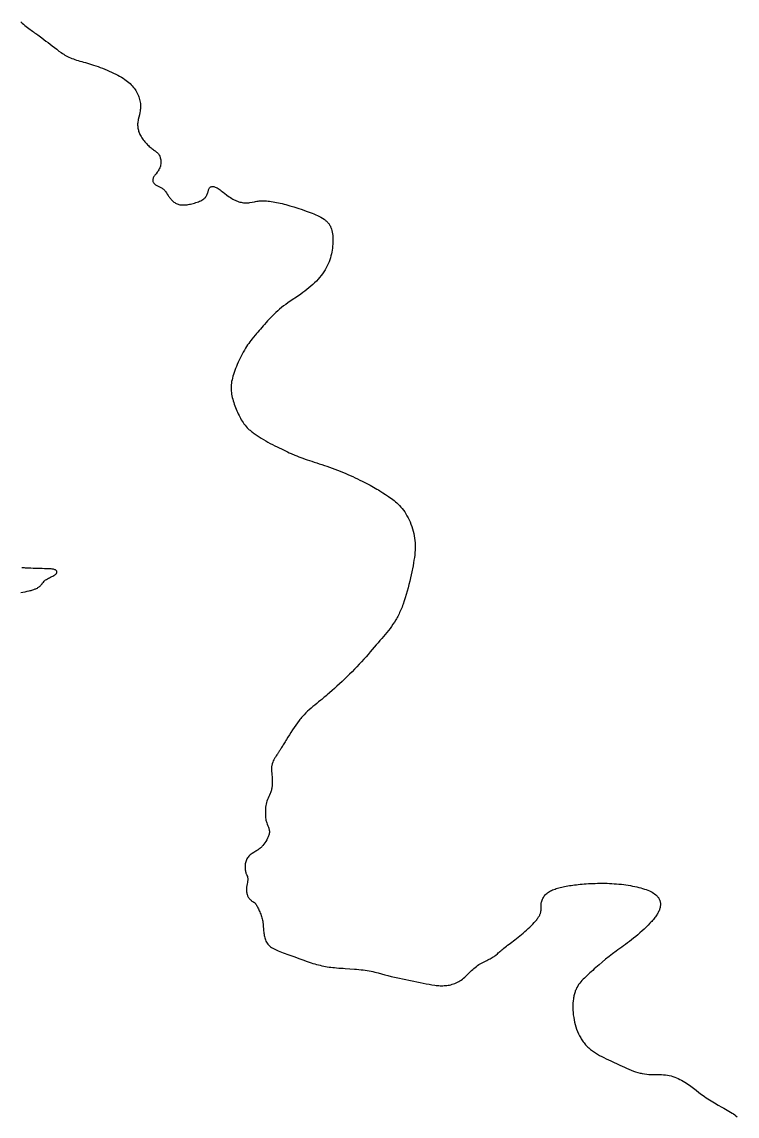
# Model space of a CAD drawing. Header units: millimetres. Extents: x -2265 to 3326, y -936 to 5294.
# Drawn here: x 1322 to 3313, y 2179 to 5226 of the extents above; entities that cross this region are included whole.
import ezdxf

# ---------------------------------------------------------------- set-up
doc = ezdxf.new("R2010")
doc.units = ezdxf.units.MM
doc.layers.add('182', color=7, linetype='Continuous')

msp = doc.modelspace()

# ---------------------------------------------------------------- linework, layer by layer
at = {"layer": '182', "elevation": 182}
for points in [[(1318.5, 5225.7), (1322.5, 5222.4), (1326.4, 5219.1), (1330.3, 5216), (1334.1, 5213), (1337.8, 5210.2), (1341.3, 5207.4), (1344.7, 5204.9), (1348, 5202.4), (1351.2, 5200), (1354.3, 5197.7), (1357.4, 5195.5), (1360.3, 5193.3), (1366.1, 5189.2), (1377.4, 5181), (1383.1, 5176.7), (1388.8, 5172.4), (1394.7, 5167.9), (1400.5, 5163.4), (1406.5, 5158.8), (1412.6, 5154.1), (1418.7, 5149.4), (1425, 5144.6), (1431.5, 5140), (1434.8, 5137.7), (1438.2, 5135.5), (1441.8, 5133.4), (1445.4, 5131.3), (1449.1, 5129.3), (1452.9, 5127.4), (1456.9, 5125.7), (1461, 5124), (1465.2, 5122.4), (1469.6, 5120.9), (1474.1, 5119.5), (1478.7, 5118.1), (1483.5, 5116.7), (1488.5, 5115.3), (1493.6, 5113.9), (1498.9, 5112.4), (1504.3, 5110.8), (1509.9, 5109.2), (1515.6, 5107.4), (1521.5, 5105.5), (1527.6, 5103.5), (1533.8, 5101.3), (1540.1, 5099), (1546.4, 5096.6), (1552.7, 5094.1), (1559, 5091.5), (1565.2, 5088.8), (1571.3, 5086), (1577.3, 5083.2), (1583.1, 5080.4), (1588.6, 5077.5), (1593.9, 5074.6), (1599, 5071.6), (1603.7, 5068.7), (1608.1, 5065.7), (1612.2, 5062.8), (1616.1, 5059.8), (1619.7, 5056.7), (1623.1, 5053.7), (1626.3, 5050.6), (1629.2, 5047.4), (1632, 5044.2), (1634.5, 5040.9), (1636.8, 5037.6), (1639, 5034.3), (1641.1, 5030.8), (1642.9, 5027.3), (1644.6, 5023.8), (1646.2, 5020.2), (1647.5, 5016.6), (1648.7, 5012.9), (1649.7, 5009.3), (1650.6, 5005.6), (1651.2, 5001.9), (1651.7, 4998.3), (1652, 4994.6), (1652.2, 4991), (1652.1, 4987.5), (1651.8, 4983.9), (1651.4, 4980.4), (1650.9, 4977), (1650.3, 4973.6), (1648.8, 4966.9), (1647.2, 4960.3), (1645.8, 4953.9), (1645.2, 4950.8), (1644.7, 4947.7), (1644.4, 4944.6), (1644.1, 4941.5), (1644.1, 4938.5), (1644.2, 4935.5), (1644.4, 4932.6), (1644.8, 4929.6), (1645.3, 4926.7), (1646, 4923.8), (1646.9, 4920.8), (1647.9, 4917.9), (1649.1, 4915), (1650.5, 4912.1), (1652.1, 4909.1), (1653.8, 4906.2), (1655.6, 4903.2), (1657.7, 4900.3), (1659.8, 4897.3), (1662, 4894.5), (1664.3, 4891.6), (1666.7, 4888.9), (1669.2, 4886.2), (1671.6, 4883.7), (1674.1, 4881.2), (1676.6, 4878.9), (1679.1, 4876.7), (1681.5, 4874.7), (1683.9, 4872.8), (1686.3, 4871), (1688.5, 4869.4), (1690.7, 4867.8), (1692.8, 4866.3), (1694.8, 4864.7), (1696.7, 4863.2), (1698.5, 4861.6), (1700.2, 4859.9), (1701.7, 4858.2), (1703.1, 4856.3), (1704.4, 4854.3), (1705.5, 4852), (1706.4, 4849.7), (1707.2, 4847.1), (1707.8, 4844.5), (1708.3, 4841.7), (1708.5, 4838.9), (1708.6, 4836), (1708.6, 4833.1), (1708.3, 4830.1), (1707.9, 4827.2), (1707.3, 4824.4), (1706.5, 4821.6), (1705.5, 4818.9), (1704.3, 4816.3), (1703, 4813.8), (1701.5, 4811.4), (1700, 4809.1), (1698.4, 4806.9), (1695.2, 4802.7), (1693.6, 4800.7), (1692.1, 4798.7), (1690.7, 4796.8), (1689.5, 4795), (1688.4, 4793.1), (1687.6, 4791.4), (1686.9, 4789.6), (1686.5, 4787.9), (1686.3, 4786.2), (1686.3, 4784.5), (1686.4, 4782.9), (1686.8, 4781.4), (1687.3, 4779.8), (1688.1, 4778.4), (1689, 4777), (1690, 4775.7), (1691.2, 4774.4), (1692.6, 4773.2), (1694.1, 4772.1), (1695.7, 4771), (1697.4, 4770), (1699.2, 4769.1), (1702.9, 4767.2), (1706.8, 4765.4), (1710.5, 4763.4), (1712.3, 4762.4), (1714.1, 4761.3), (1715.7, 4760.1), (1717.2, 4758.8), (1718.5, 4757.4), (1719.8, 4756), (1721.1, 4754.5), (1722.2, 4752.9), (1724.5, 4749.5), (1726.7, 4745.9), (1729, 4742.2), (1730.3, 4740.3), (1731.6, 4738.4), (1733, 4736.5), (1734.5, 4734.6), (1736.1, 4732.7), (1737.7, 4730.8), (1739.5, 4729), (1741.3, 4727.3), (1743.2, 4725.6), (1745.2, 4724), (1747.3, 4722.6), (1749.4, 4721.2), (1751.7, 4720), (1754, 4718.9), (1756.4, 4718), (1758.8, 4717.3), (1761.4, 4716.7), (1764, 4716.3), (1766.7, 4716), (1769.5, 4715.9), (1772.4, 4715.9), (1775.4, 4716.1), (1778.5, 4716.3), (1781.6, 4716.7), (1784.9, 4717.2), (1788.2, 4717.8), (1791.6, 4718.6), (1795.2, 4719.4), (1798.8, 4720.3), (1802.4, 4721.3), (1806, 4722.4), (1809.6, 4723.7), (1813.1, 4725), (1816.5, 4726.4), (1819.7, 4727.9), (1822.8, 4729.5), (1825.7, 4731.3), (1828.3, 4733.1), (1830.6, 4735), (1831.6, 4736), (1832.6, 4737), (1834.3, 4739.1), (1835.7, 4741.3), (1836.9, 4743.5), (1837.9, 4745.8), (1838.7, 4748), (1839.4, 4750.2), (1839.9, 4752.4), (1840.5, 4754.5), (1841, 4756.5), (1841.5, 4758.4), (1842.2, 4760.2), (1842.9, 4761.7), (1843.7, 4763.2), (1844.7, 4764.4), (1845.9, 4765.4), (1847.2, 4766.2), (1848.6, 4766.8), (1850.2, 4767.2), (1851.9, 4767.3), (1853.8, 4767.2), (1855.7, 4766.9), (1857.9, 4766.4), (1860.2, 4765.6), (1862.6, 4764.5), (1865.1, 4763.2), (1867.8, 4761.6), (1870.6, 4759.8), (1873.5, 4757.8), (1876.5, 4755.6), (1879.6, 4753.3), (1882.7, 4750.9), (1885.9, 4748.5), (1892.5, 4743.5), (1899.2, 4738.7), (1902.6, 4736.5), (1905.9, 4734.4), (1909.2, 4732.4), (1912.5, 4730.6), (1915.8, 4729), (1919.1, 4727.5), (1922.4, 4726.2), (1925.6, 4725), (1928.8, 4724.1), (1932, 4723.3), (1935.1, 4722.6), (1938.3, 4722.1), (1941.4, 4721.8), (1944.4, 4721.7), (1947.5, 4721.8), (1950.5, 4722), (1953.5, 4722.3), (1956.5, 4722.7), (1962.7, 4723.8), (1969, 4725.1), (1972.3, 4725.6), (1975.6, 4726.2), (1979.1, 4726.7), (1982.7, 4727.1), (1986.4, 4727.4), (1990.2, 4727.5), (1994.2, 4727.5), (1998.3, 4727.4), (2002.6, 4727.1), (2007, 4726.8), (2011.5, 4726.3), (2016.1, 4725.6), (2020.9, 4724.9), (2025.7, 4724.1), (2030.7, 4723.1), (2035.7, 4722), (2040.9, 4720.9), (2046.1, 4719.6), (2051.5, 4718.3), (2056.9, 4716.8), (2062.4, 4715.3), (2067.9, 4713.7), (2079.1, 4710.3), (2090.4, 4706.7), (2101.8, 4702.9), (2113, 4699), (2124.1, 4695), (2129.5, 4692.9), (2134.8, 4690.8), (2140, 4688.7), (2145, 4686.4), (2149.8, 4684.1), (2154.4, 4681.6), (2158.7, 4679.1), (2162.8, 4676.4), (2164.7, 4675), (2166.6, 4673.5), (2168.3, 4672), (2170, 4670.5), (2171.6, 4669), (2173.2, 4667.3), (2174.6, 4665.7), (2175.9, 4664), (2177.2, 4662.2), (2178.3, 4660.5), (2179.4, 4658.6), (2180.4, 4656.7), (2181.3, 4654.8), (2182.2, 4652.9), (2183, 4650.9), (2183.7, 4648.8), (2184.9, 4644.7), (2185.8, 4640.3), (2186.6, 4635.9), (2187.1, 4631.3), (2187.4, 4626.5), (2187.6, 4621.7), (2187.6, 4616.7), (2187.5, 4611.7), (2187.2, 4606.5), (2186.8, 4601.2), (2186.3, 4595.9), (2185.6, 4590.5), (2184.7, 4585), (2183.6, 4579.5), (2182.2, 4574), (2180.7, 4568.5), (2178.9, 4562.9), (2176.9, 4557.3), (2174.6, 4551.8), (2172, 4546.3), (2169.1, 4540.8), (2165.9, 4535.4), (2162.5, 4530), (2158.8, 4524.6), (2154.8, 4519.4), (2150.6, 4514.2), (2146.2, 4509.1), (2141.5, 4504), (2136.7, 4499.1), (2131.6, 4494.3), (2126.4, 4489.5), (2121, 4484.9), (2115.4, 4480.5), (2109.7, 4476.1), (2103.9, 4471.8), (2098, 4467.6), (2086, 4459.5), (2073.9, 4451.4), (2061.9, 4443.2), (2056.1, 4439.1), (2050.3, 4434.9), (2044.7, 4430.5), (2039.2, 4426.1), (2034, 4421.5), (2028.8, 4416.9), (2023.9, 4412.2), (2019.1, 4407.4), (2014.5, 4402.6), (2010, 4397.8), (2005.6, 4393), (2001.4, 4388.3), (1997.3, 4383.6), (1993.4, 4379.1), (1989.5, 4374.6), (1985.8, 4370.3), (1982.2, 4366.1), (1978.7, 4362.1), (1975.3, 4358.2), (1972, 4354.3), (1965.6, 4346.6), (1962.5, 4342.8), (1959.4, 4338.8), (1956.3, 4334.8), (1953.3, 4330.6), (1950.3, 4326.2), (1947.3, 4321.7), (1944.3, 4316.9), (1941.2, 4311.8), (1938.2, 4306.5), (1935.2, 4301), (1932.3, 4295.4), (1929.4, 4289.6), (1926.6, 4283.8), (1923.9, 4277.9), (1921.3, 4272.1), (1918.8, 4266.2), (1916.5, 4260.5), (1914.3, 4254.8), (1912.4, 4249.3), (1910.6, 4244), (1909.1, 4238.9), (1907.8, 4233.9), (1906.7, 4229.1), (1905.7, 4224.4), (1905, 4219.9), (1904.5, 4215.4), (1904.2, 4211), (1904.1, 4206.6), (1904.2, 4202.2), (1904.5, 4197.8), (1905, 4193.5), (1905.6, 4189), (1906.5, 4184.5), (1907.5, 4180), (1908.6, 4175.4), (1910, 4170.7), (1911.4, 4166.1), (1913, 4161.4), (1914.7, 4156.8), (1916.4, 4152.2), (1918.3, 4147.6), (1920.2, 4143.1), (1922.2, 4138.7), (1924.2, 4134.4), (1926.3, 4130.1), (1928.3, 4126), (1930.4, 4122), (1932.6, 4118), (1935, 4114.2), (1937.4, 4110.4), (1940, 4106.7), (1942.9, 4103), (1946, 4099.3), (1949.3, 4095.7), (1952.9, 4092.1), (1954.9, 4090.3), (1956.9, 4088.5), (1959, 4086.7), (1961.2, 4084.8), (1963.6, 4083), (1966, 4081.2), (1968.5, 4079.4), (1971.1, 4077.5), (1976.5, 4073.8), (1982.2, 4070.2), (1988.1, 4066.5), (1994.3, 4062.9), (2000.5, 4059.3), (2006.9, 4055.8), (2013.3, 4052.3), (2019.6, 4049), (2026, 4045.7), (2032.2, 4042.5), (2038.2, 4039.5), (2044.1, 4036.6), (2049.8, 4033.8), (2055.3, 4031.2), (2060.8, 4028.6), (2066.1, 4026.2), (2071.4, 4023.8), (2082, 4019.2), (2087.4, 4017.1), (2092.8, 4014.9), (2098.4, 4012.8), (2104.2, 4010.7), (2110.1, 4008.6), (2116.3, 4006.4), (2122.6, 4004.3), (2129.2, 4002.2), (2135.8, 4000), (2142.7, 3997.8), (2149.6, 3995.5), (2156.7, 3993.2), (2163.8, 3990.8), (2171.1, 3988.4), (2178.3, 3985.8), (2185.6, 3983.2), (2192.9, 3980.5), (2200.2, 3977.8), (2207.5, 3974.9), (2214.7, 3971.9), (2221.9, 3968.9), (2229, 3965.8), (2236, 3962.7), (2242.8, 3959.5), (2249.5, 3956.4), (2256.1, 3953.3), (2262.4, 3950.2), (2268.6, 3947.1), (2274.6, 3944.1), (2280.3, 3941.2), (2285.7, 3938.3), (2290.9, 3935.5), (2295.9, 3932.8), (2300.7, 3930.2), (2305.3, 3927.6), (2309.8, 3925), (2314.1, 3922.4), (2318.3, 3919.9), (2326.5, 3914.9), (2334.4, 3909.7), (2342.4, 3904.4), (2346.3, 3901.7), (2350.3, 3898.9), (2354.2, 3896), (2358.1, 3892.9), (2362, 3889.7), (2365.8, 3886.3), (2369.6, 3882.7), (2373.3, 3878.9), (2376.9, 3874.9), (2380.5, 3870.7), (2384, 3866.1), (2387.3, 3861.3), (2390.6, 3856.2), (2393.7, 3850.9), (2396.7, 3845.3), (2399.6, 3839.5), (2402.2, 3833.5), (2404.7, 3827.3), (2407, 3821.1), (2409.1, 3814.7), (2410.9, 3808.2), (2412.5, 3801.7), (2413.9, 3795.1), (2415, 3788.5), (2415.8, 3781.9), (2416.3, 3775.3), (2416.6, 3768.7), (2416.6, 3762), (2416.3, 3755.3), (2415.9, 3748.4), (2415.2, 3741.4), (2414.3, 3734.2), (2413.2, 3726.8), (2412, 3719.2), (2410.6, 3711.4), (2409, 3703.3), (2408.2, 3699.2), (2407.3, 3695), (2405.4, 3686.3), (2403.5, 3677.4), (2401.4, 3668.3), (2399.1, 3659.1), (2396.7, 3649.9), (2394.3, 3640.6), (2391.6, 3631.4), (2388.9, 3622.3), (2386, 3613.4), (2383, 3604.8), (2381.5, 3600.6), (2379.9, 3596.5), (2378.3, 3592.4), (2376.7, 3588.5), (2375, 3584.7), (2373.3, 3580.9), (2371.6, 3577.3), (2369.9, 3573.8), (2368.1, 3570.4), (2366.3, 3567), (2364.4, 3563.8), (2362.6, 3560.6), (2358.7, 3554.4), (2354.8, 3548.5), (2350.7, 3542.7), (2346.5, 3537.1), (2342.2, 3531.5), (2337.7, 3526), (2333.1, 3520.5), (2328.4, 3514.8), (2323.5, 3509.1), (2318.6, 3503.2), (2313.4, 3497.1), (2308.2, 3490.9), (2302.8, 3484.5), (2297.2, 3478.1), (2291.6, 3471.5), (2285.8, 3464.8), (2279.8, 3458), (2273.7, 3451.2), (2267.5, 3444.3), (2261.1, 3437.4), (2254.6, 3430.4), (2247.9, 3423.5), (2241.1, 3416.5), (2234.1, 3409.6), (2227.1, 3402.7), (2220.1, 3395.8), (2213, 3389.1), (2205.9, 3382.5), (2198.9, 3376.1), (2192, 3369.8), (2185.1, 3363.7), (2178.4, 3357.8), (2171.9, 3352.2), (2168.7, 3349.5), (2165.5, 3346.8), (2162.4, 3344.3), (2159.4, 3341.8), (2156.5, 3339.3), (2153.5, 3337), (2147.9, 3332.4), (2142.4, 3328), (2137.1, 3323.6), (2131.9, 3319.4), (2126.9, 3315.1), (2121.9, 3310.7), (2117.1, 3306.3), (2112.3, 3301.7), (2107.6, 3296.8), (2102.9, 3291.7), (2100.6, 3289), (2098.3, 3286.2), (2095.9, 3283.3), (2093.6, 3280.3), (2088.9, 3274.2), (2084.3, 3267.7), (2079.7, 3261.1), (2075.2, 3254.4), (2070.8, 3247.6), (2066.6, 3240.9), (2062.4, 3234.3), (2058.5, 3227.8), (2056.6, 3224.7), (2054.7, 3221.6), (2052.9, 3218.7), (2051.2, 3215.8), (2049.5, 3213), (2047.9, 3210.3), (2046.3, 3207.8), (2044.8, 3205.4), (2043.4, 3203.1), (2042, 3200.9), (2040.7, 3198.8), (2039.5, 3196.9), (2038.3, 3195.1), (2037.2, 3193.3), (2036.2, 3191.7), (2035.1, 3190.2), (2034.2, 3188.7), (2033.3, 3187.3), (2032.4, 3186), (2031.6, 3184.8), (2030, 3182.5), (2028.7, 3180.4), (2027.4, 3178.5), (2026.2, 3176.7), (2025.2, 3175), (2023.3, 3171.5), (2021.5, 3168), (2020, 3164.3), (2018.8, 3160.4), (2018.2, 3158.4), (2017.8, 3156.4), (2017.4, 3154.4), (2017.1, 3152.3), (2016.8, 3150.1), (2016.7, 3147.9), (2016.6, 3145.7), (2016.6, 3143.4), (2016.9, 3138.8), (2017.3, 3134), (2017.7, 3129.1), (2018.2, 3124), (2018.6, 3118.8), (2018.9, 3113.4), (2018.9, 3108), (2018.6, 3102.6), (2018.2, 3097.2), (2017.8, 3094.6), (2017.4, 3091.9), (2016.9, 3089.4), (2016.4, 3086.8), (2015.7, 3084.4), (2015, 3082), (2014.2, 3079.7), (2013.3, 3077.4), (2011.5, 3073), (2009.5, 3068.8), (2007.6, 3064.7), (2005.8, 3060.6), (2004.1, 3056.5), (2002.8, 3052.3), (2001.7, 3048), (2000.9, 3043.6), (2000.3, 3039.1), (1999.9, 3034.5), (1999.6, 3029.9), (1999.5, 3025), (1999.5, 3020.1), (1999.8, 3015.2), (2000.2, 3010.3), (2000.9, 3005.4), (2001.3, 3003), (2001.9, 3000.7), (2002.5, 2998.3), (2003.2, 2996.1), (2004.7, 2991.7), (2006.4, 2987.4), (2008.1, 2983.2), (2008.8, 2981.2), (2009.5, 2979.1), (2010, 2977), (2010.4, 2974.9), (2010.7, 2972.8), (2010.8, 2970.6), (2010.7, 2968.4), (2010.4, 2966.2), (2010, 2964), (2009.4, 2961.7), (2008.7, 2959.4), (2007.8, 2957.2), (2006.9, 2954.9), (2005.8, 2952.7), (2003.5, 2948.3), (2000.9, 2944), (1998.2, 2940), (1995.4, 2936.1), (1992.5, 2932.5), (1990.9, 2930.7), (1989.3, 2929), (1987.5, 2927.3), (1985.7, 2925.7), (1983.8, 2924.1), (1981.8, 2922.5), (1979.7, 2921), (1977.4, 2919.4), (1975, 2917.9), (1972.6, 2916.4), (1967.6, 2913.4), (1962.5, 2910.1), (1960.1, 2908.4), (1957.7, 2906.6), (1955.5, 2904.6), (1953.4, 2902.6), (1951.5, 2900.4), (1949.7, 2898), (1948.2, 2895.5), (1946.9, 2892.9), (1945.8, 2890.1), (1944.9, 2887.2), (1944.2, 2884.3), (1943.7, 2881.4), (1943.3, 2878.4), (1943.1, 2875.5), (1943, 2872.6), (1943.1, 2869.8), (1943.2, 2867.1), (1943.5, 2864.6), (1944, 2862.2), (1944.4, 2860), (1945, 2857.9), (1945.6, 2856), (1946.3, 2854.1), (1947, 2852.4), (1948.3, 2849.2), (1949.5, 2846.2), (1949.9, 2844.7), (1950.3, 2843.2), (1950.6, 2841.7), (1950.7, 2840.1), (1950.8, 2838.5), (1950.7, 2836.8), (1950.5, 2835.1), (1950.2, 2833.4), (1949.5, 2829.6), (1948.7, 2825.7), (1948, 2821.6), (1947.6, 2819.4), (1947.4, 2817.2), (1947.2, 2815), (1947.1, 2812.7), (1947.1, 2810.3), (1947.1, 2808), (1947.3, 2805.6), (1947.5, 2803.3), (1947.9, 2801), (1948.3, 2798.7), (1948.8, 2796.5), (1949.5, 2794.4), (1950.2, 2792.3), (1951.1, 2790.4), (1952.1, 2788.6), (1953.2, 2786.8), (1954.4, 2785.2), (1955.6, 2783.8), (1957, 2782.4), (1958.3, 2781.1), (1959.7, 2780), (1961, 2778.9), (1962.3, 2778), (1963.6, 2777.1), (1964.8, 2776.4), (1965.9, 2775.7), (1966.9, 2775.1), (1967.8, 2774.6), (1968.6, 2774.1), (1969.3, 2773.7), (1970.4, 2772.9), (1970.9, 2772.4), (1971.4, 2771.9), (1971.9, 2771.2), (1972.4, 2770.4), (1973, 2769.4), (1973.7, 2768.3), (1974.5, 2766.9), (1975.3, 2765.2), (1976.3, 2763.3), (1977.5, 2761.2), (1978.7, 2758.8), (1980, 2756.2), (1981.3, 2753.4), (1982.7, 2750.5), (1984, 2747.5), (1985.3, 2744.4), (1986.6, 2741.2), (1987.8, 2737.9), (1989, 2734.7), (1990, 2731.5), (1990.8, 2728.2), (1991.6, 2725.1), (1992.1, 2722), (1992.6, 2718.9), (1993.3, 2712.8), (1993.8, 2706.8), (1994.2, 2700.8), (1994.7, 2694.7), (1995, 2691.7), (1995.3, 2688.5), (1995.8, 2685.4), (1996.4, 2682.2), (1997, 2679.1), (1997.9, 2675.9), (1998.8, 2672.8), (2000, 2669.7), (2001.3, 2666.7), (2002.8, 2663.8), (2004.5, 2660.9), (2006.5, 2658.2), (2008.7, 2655.6), (2011.2, 2653.1), (2013.9, 2650.8), (2016.9, 2648.6), (2020.2, 2646.5), (2023.7, 2644.6), (2027.4, 2642.7), (2031.4, 2640.8), (2035.6, 2639.1), (2040, 2637.3), (2044.6, 2635.5), (2049.3, 2633.8), (2054.3, 2632), (2059.4, 2630.2), (2064.7, 2628.2), (2070.1, 2626.3), (2075.6, 2624.2), (2081.2, 2622.2), (2092.6, 2618), (2104.1, 2613.9), (2115.5, 2609.9), (2121.1, 2608), (2126.6, 2606.2), (2132, 2604.5), (2137.2, 2603), (2142.3, 2601.5), (2147.3, 2600.2), (2152.2, 2599), (2157.1, 2597.9), (2161.9, 2596.9), (2166.8, 2595.9), (2171.7, 2595.1), (2176.7, 2594.3), (2181.8, 2593.7), (2187, 2593), (2192.3, 2592.5), (2197.9, 2592), (2203.7, 2591.5), (2209.6, 2591.1), (2215.7, 2590.7), (2221.9, 2590.3), (2234.5, 2589.5), (2247.2, 2588.6), (2253.5, 2588.1), (2259.7, 2587.5), (2265.8, 2586.9), (2271.7, 2586.2), (2277.5, 2585.4), (2283.1, 2584.5), (2288.5, 2583.5), (2293.7, 2582.5), (2298.8, 2581.4), (2303.8, 2580.2), (2308.6, 2579), (2313.4, 2577.8), (2322.6, 2575.3), (2331.7, 2572.9), (2340.8, 2570.5), (2349.8, 2568.3), (2358.8, 2566.2), (2367.9, 2564.2), (2385.9, 2560.4), (2403.8, 2556.7), (2412.7, 2554.8), (2421.4, 2552.9), (2430.1, 2551.1), (2438.6, 2549.4), (2446.9, 2547.7), (2455.1, 2546.2), (2463, 2544.8), (2470.8, 2543.7), (2474.7, 2543.2), (2478.5, 2542.8), (2482.3, 2542.5), (2486.1, 2542.3), (2489.9, 2542.2), (2493.7, 2542.3), (2497.5, 2542.4), (2501.2, 2542.6), (2505, 2543), (2508.7, 2543.6), (2512.5, 2544.2), (2516.2, 2545.1), (2519.9, 2546.1), (2523.5, 2547.2), (2527.2, 2548.6), (2530.7, 2550.1), (2534.3, 2551.8), (2537.8, 2553.7), (2541.2, 2555.8), (2544.6, 2558.1), (2547.9, 2560.6), (2551.1, 2563.3), (2554.4, 2566.2), (2557.5, 2569.1), (2563.9, 2575.3), (2570.2, 2581.6), (2573.4, 2584.7), (2576.7, 2587.7), (2580, 2590.6), (2583.4, 2593.4), (2586.9, 2596.1), (2590.4, 2598.5), (2594, 2600.9), (2597.6, 2603), (2601.3, 2605.1), (2604.9, 2607), (2608.5, 2608.9), (2612.1, 2610.7), (2615.6, 2612.4), (2618.9, 2614), (2622.2, 2615.7), (2625.3, 2617.3), (2628.3, 2619), (2631.1, 2620.6), (2633.7, 2622.3), (2636.1, 2624), (2638.5, 2625.8), (2640.8, 2627.6), (2645.3, 2631.4), (2647.6, 2633.4), (2650, 2635.4), (2652.4, 2637.5), (2654.9, 2639.7), (2657.6, 2642), (2660.5, 2644.4), (2663.6, 2646.8), (2666.8, 2649.4), (2670.3, 2652), (2673.9, 2654.8), (2677.7, 2657.6), (2681.7, 2660.6), (2685.7, 2663.7), (2690, 2666.9), (2694.3, 2670.2), (2698.7, 2673.7), (2703.3, 2677.3), (2707.9, 2681), (2712.5, 2684.9), (2717.3, 2688.8), (2722, 2692.9), (2726.7, 2697.1), (2731.3, 2701.3), (2735.8, 2705.5), (2740.1, 2709.8), (2744.2, 2714), (2748.1, 2718.1), (2749.9, 2720.2), (2751.7, 2722.2), (2753.3, 2724.2), (2754.9, 2726.1), (2756.4, 2728.1), (2757.8, 2730), (2759.1, 2731.8), (2760.2, 2733.7), (2761.3, 2735.4), (2762.2, 2737.1), (2763.1, 2738.8), (2763.8, 2740.5), (2764.4, 2742.1), (2765, 2743.6), (2765.5, 2745.1), (2765.9, 2746.6), (2766.4, 2749.5), (2766.8, 2752.3), (2767, 2755), (2767.1, 2757.6), (2767, 2760.2), (2767, 2765.2), (2767.1, 2767.7), (2767.3, 2770.2), (2767.6, 2772.8), (2768.2, 2775.3), (2768.9, 2777.9), (2769.7, 2780.5), (2770.8, 2783), (2772, 2785.5), (2773.4, 2788), (2775, 2790.4), (2776.7, 2792.7), (2778.5, 2794.9), (2780.6, 2797.1), (2782.8, 2799.1), (2785.1, 2801), (2787.7, 2802.8), (2790.3, 2804.5), (2793.1, 2806.1), (2796.1, 2807.6), (2799.2, 2808.9), (2802.4, 2810.2), (2805.8, 2811.4), (2809.3, 2812.6), (2812.9, 2813.7), (2816.6, 2814.7), (2820.5, 2815.6), (2824.4, 2816.6), (2828.5, 2817.5), (2832.6, 2818.3), (2836.9, 2819.2), (2841.3, 2820), (2845.8, 2820.8), (2850.5, 2821.5), (2855.2, 2822.2), (2860.1, 2822.8), (2865.2, 2823.5), (2870.4, 2824.1), (2875.8, 2824.6), (2881.3, 2825.1), (2887, 2825.6), (2892.8, 2826), (2898.8, 2826.4), (2904.9, 2826.7), (2911.2, 2827), (2917.6, 2827.2), (2924, 2827.4), (2930.6, 2827.5), (2937.1, 2827.5), (2943.8, 2827.4), (2950.5, 2827.3), (2957.2, 2827), (2963.9, 2826.7), (2970.6, 2826.3), (2977.2, 2825.8), (2983.8, 2825.2), (2990.4, 2824.5), (2996.9, 2823.7), (3003.3, 2822.8), (3009.6, 2821.8), (3015.8, 2820.8), (3021.8, 2819.7), (3027.8, 2818.5), (3033.5, 2817.2), (3039.1, 2815.9), (3044.5, 2814.5), (3049.7, 2813), (3054.7, 2811.4), (3059.4, 2809.8), (3064, 2808.1), (3068.3, 2806.3), (3072.3, 2804.4), (3076.2, 2802.4), (3079.7, 2800.2), (3083, 2798), (3086, 2795.6), (3088.8, 2793.1), (3090, 2791.8), (3091.2, 2790.4), (3092.3, 2789.1), (3093.4, 2787.6), (3094.3, 2786.2), (3095.2, 2784.7), (3096, 2783.2), (3096.7, 2781.6), (3097.4, 2780), (3097.9, 2778.3), (3098.4, 2776.6), (3098.8, 2774.9), (3099, 2773.1), (3099.2, 2771.3), (3099.3, 2769.5), (3099.3, 2767.6), (3099.2, 2765.6), (3098.9, 2763.7), (3098.6, 2761.7), (3098.2, 2759.6), (3097.6, 2757.5), (3096.9, 2755.4), (3096.2, 2753.2), (3095.3, 2751), (3094.2, 2748.7), (3093.1, 2746.4), (3091.8, 2744.1), (3090.4, 2741.7), (3088.9, 2739.3), (3087.3, 2736.8), (3085.5, 2734.3), (3083.6, 2731.8), (3081.6, 2729.2), (3079.5, 2726.6), (3077.3, 2724), (3075, 2721.3), (3072.6, 2718.7), (3070.1, 2716), (3065, 2710.6), (3059.5, 2705.2), (3053.9, 2699.9), (3048.2, 2694.6), (3042.3, 2689.4), (3036.4, 2684.2), (3030.5, 2679.3), (3024.6, 2674.5), (3018.8, 2669.9), (3013.1, 2665.4), (3007.6, 2661.2), (3002.1, 2657.1), (2996.7, 2653.1), (2991.4, 2649.2), (2986.2, 2645.4), (2981, 2641.7), (2975.9, 2638), (2966, 2630.7), (2956.2, 2623.3), (2946.6, 2615.8), (2937.3, 2608.1), (2928.2, 2600.3), (2919.4, 2592.6), (2915.1, 2588.8), (2910.9, 2585), (2906.7, 2581.3), (2902.7, 2577.7), (2898.7, 2574.1), (2894.9, 2570.6), (2891.1, 2567.2), (2887.5, 2563.7), (2884, 2560.2), (2880.6, 2556.7), (2877.4, 2553), (2874.4, 2549.3), (2871.6, 2545.4), (2869, 2541.3), (2866.5, 2537.1), (2865.4, 2534.8), (2864.3, 2532.6), (2863.3, 2530.2), (2862.3, 2527.8), (2861.4, 2525.3), (2860.6, 2522.7), (2859.8, 2520), (2859.1, 2517.3), (2858.5, 2514.5), (2857.9, 2511.7), (2857.3, 2508.8), (2856.9, 2505.9), (2856.1, 2499.8), (2855.6, 2493.6), (2855.3, 2487.2), (2855.3, 2480.7), (2855.5, 2474.1), (2856, 2467.5), (2856.7, 2460.8), (2857.7, 2454), (2858.8, 2447.3), (2860.3, 2440.7), (2861.9, 2434), (2863.9, 2427.5), (2866, 2421.1), (2868.5, 2414.8), (2871.1, 2408.6), (2874.1, 2402.6), (2875.7, 2399.6), (2877.3, 2396.7), (2879, 2393.9), (2880.8, 2391.1), (2882.6, 2388.4), (2884.5, 2385.7), (2886.5, 2383.1), (2888.5, 2380.6), (2890.7, 2378.1), (2892.8, 2375.7), (2895.1, 2373.3), (2897.4, 2371.1), (2899.8, 2368.9), (2902.3, 2366.7), (2904.8, 2364.7), (2907.4, 2362.7), (2912.7, 2358.8), (2918.2, 2355.2), (2923.9, 2351.8), (2929.8, 2348.4), (2935.8, 2345.3), (2941.9, 2342.2), (2948.1, 2339.1), (2960.7, 2333.2), (2986.2, 2321), (2998.8, 2315.1), (3005.2, 2312.3), (3011.5, 2309.6), (3017.7, 2307), (3024, 2304.7), (3030.2, 2302.5), (3036.5, 2300.6), (3042.6, 2299), (3045.7, 2298.3), (3048.8, 2297.7), (3054.9, 2296.7), (3061, 2296), (3067, 2295.5), (3072.9, 2295.2), (3078.9, 2295), (3084.7, 2294.9), (3096.2, 2294.8), (3101.9, 2294.6), (3107.5, 2294.3), (3113, 2293.8), (3118.4, 2293.2), (3123.7, 2292.2), (3128.9, 2291), (3134.1, 2289.5), (3139.1, 2287.8), (3144, 2285.8), (3148.9, 2283.7), (3153.6, 2281.4), (3158.2, 2279), (3162.7, 2276.4), (3167.1, 2273.7), (3171.4, 2271), (3175.6, 2268.2), (3179.7, 2265.3), (3183.6, 2262.5), (3191.3, 2256.7), (3198.7, 2251), (3206.2, 2245.1), (3210, 2242.2), (3213.9, 2239.3), (3217.9, 2236.4), (3222, 2233.4), (3226.3, 2230.5), (3230.7, 2227.5), (3235.4, 2224.6), (3240.2, 2221.6), (3245.1, 2218.7), (3250.1, 2215.7), (3260.3, 2209.9), (3270.5, 2204.2), (3275.5, 2201.3), (3280.4, 2198.5), (3285.2, 2195.8), (3289.8, 2193.1), (3294.2, 2190.4), (3298.4, 2187.8), (3302.3, 2185.2), (3306, 2182.7), (3309.5, 2180.1), (3312.6, 2177.5)], [(1318.5, 3636.7), (1324.6, 3638), (1330.6, 3639.2), (1336.5, 3640.4), (1342.1, 3641.6), (1344.8, 3642.3), (1347.4, 3642.9), (1350, 3643.6), (1352.4, 3644.4), (1354.7, 3645.1), (1356.9, 3645.9), (1359.1, 3646.8), (1361.1, 3647.6), (1363, 3648.5), (1364.9, 3649.5), (1366.6, 3650.5), (1368.2, 3651.5), (1369.7, 3652.6), (1371.1, 3653.8), (1372.4, 3654.9), (1373.7, 3656.1), (1375.9, 3658.6), (1377.9, 3661.1), (1379.7, 3663.6), (1381.6, 3666), (1383.5, 3668.2), (1385.6, 3670.2), (1387.8, 3672), (1390.3, 3673.6), (1392.9, 3675.2), (1395.7, 3676.6), (1398.6, 3678.1), (1401.7, 3679.6), (1404.9, 3681.1), (1408.1, 3682.8), (1411.1, 3684.5), (1412.5, 3685.3), (1413.9, 3686.2), (1415.1, 3687.1), (1416.1, 3688.1), (1417.1, 3689), (1417.9, 3690), (1418.5, 3691), (1419, 3692), (1419.3, 3693), (1419.4, 3693.9), (1419.3, 3694.9), (1419.1, 3695.9), (1418.7, 3696.8), (1418, 3697.6), (1417.2, 3698.5), (1416.2, 3699.2), (1415, 3699.9), (1413.6, 3700.5), (1412, 3701.1), (1410.2, 3701.5), (1408.2, 3701.9), (1406.1, 3702.2), (1403.8, 3702.5), (1401.3, 3702.7), (1398.8, 3702.8), (1396.1, 3702.9), (1393.3, 3703), (1390.4, 3703.1), (1384.4, 3703.2), (1378.3, 3703.4), (1365.6, 3703.7), (1353, 3704.2), (1346.8, 3704.4), (1340.8, 3704.7), (1335, 3705), (1332.2, 3705.1), (1329.4, 3705.3), (1326.8, 3705.4), (1324.3, 3705.6), (1321.9, 3705.8)]]:
    msp.add_lwpolyline(points, dxfattribs=at)

doc.saveas('drawing.dxf')
